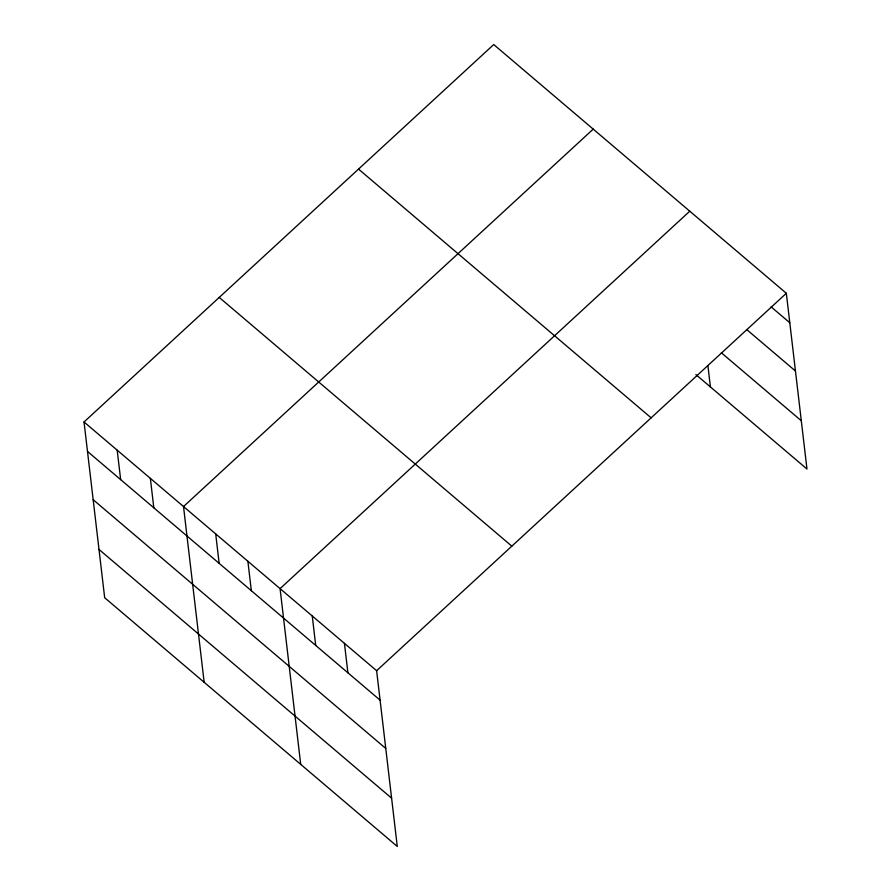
<?xml version="1.0" encoding="UTF-8"?>
<svg xmlns="http://www.w3.org/2000/svg" width="891" height="891" viewBox="0 0 891 891"><rect width="100%" height="100%" fill="white"/><g stroke="black" fill="none" stroke-linecap="round" stroke-linejoin="round"><path stroke-width="1.34" d="M84.032 421.978L376.626 670.711L397.275 846.45L104.67 597.716L84.032 421.978L493.725 44.55L786.33 293.284L806.968 469.022L695.882 374.588M593.217 129.117L183.513 506.545L204.162 682.283M689.768 211.2L280.075 588.628L300.712 764.367M376.626 670.711L786.33 293.284M771.094 306.849L789.782 322.742M746.658 329.525L795.463 371.012M721.354 352.791L801.299 420.752M358.527 169.101L651.121 417.834M219.231 297.427L511.824 546.161M87.485 451.425L380.089 700.159M93.154 499.695L385.758 748.44M99.001 549.435L391.606 798.18M707.888 365.488L710.417 386.939M344.438 643.347L347.902 672.805M312.251 615.993L315.715 645.44M247.887 561.263L251.34 590.722M215.7 533.909L219.153 563.357M150.356 478.356L153.809 507.803M117.189 450.167L120.653 479.614"/></g></svg>
